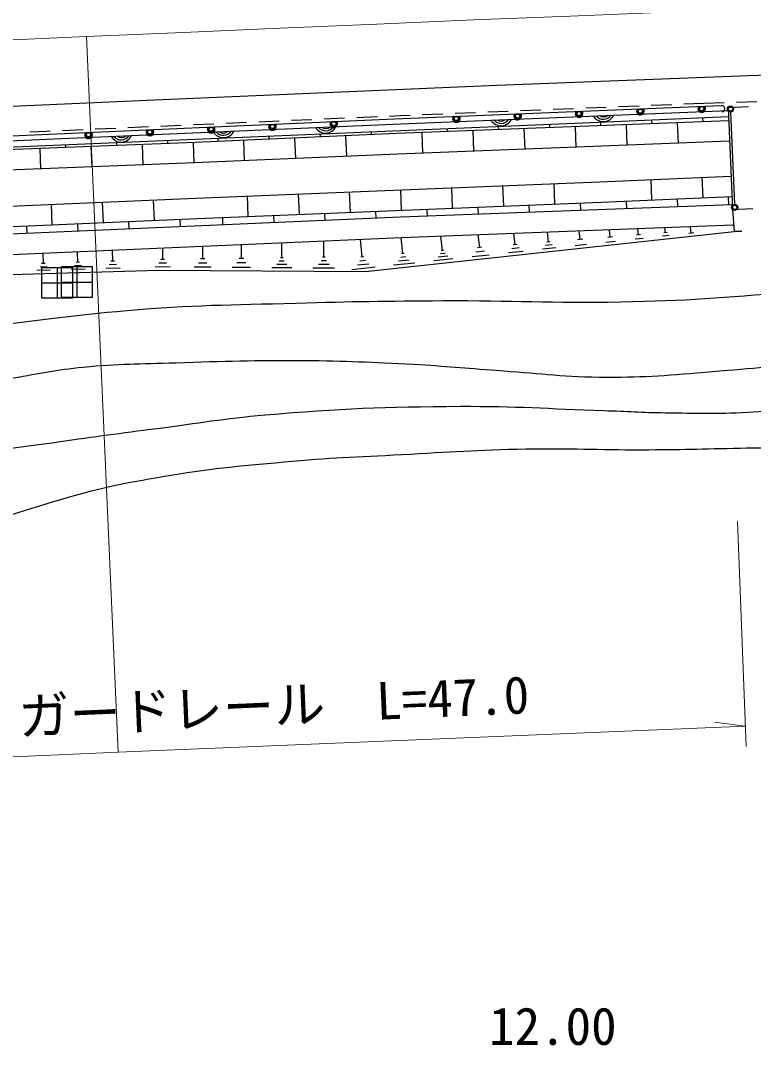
# Model space of a CAD drawing. Units: millimetres, scale not verified. Extents: x 40000 to 680000, y 20000 to 380000.
# Drawn here: x 244481 to 280308, y 247020 to 297108 of the extents above; entities that cross this region are included whole.
import ezdxf
from ezdxf.enums import TextEntityAlignment as Align

# ---------------------------------------------------------------- set-up
doc = ezdxf.new("R2010")
doc.units = ezdxf.units.MM
doc.header["$LTSCALE"] = 1000
doc.linetypes.add('CHAIN', pattern=[18.5, 12, -1.5, 3.5, -1.5])
for name, color, linetype, lineweight in [('M-BGD', 7, 'Continuous', 25), ('M-BMK', 2, 'CHAIN', 13), ('M-STR-HTXT', 7, 'Continuous', 13), ('M-STR-STR1', 1, 'Continuous', 25), ('M-STR-STRC', 7, 'Continuous', 25)]:
    doc.layers.add(name, color=color, linetype=linetype, lineweight=lineweight)
doc.styles.add('ＭＳ ゴシック', font='')
doc.styles.get('ＭＳ ゴシック').set_extended_font_data('MS Gothic')

msp = doc.modelspace()

# ---------------------------------------------------------------- linework, layer by layer
at = {"layer": 'M-BGD'}
for p, q in [((276910, 293029), (277880, 293069)), ((277880, 293069), (278879, 293103)), ((279479, 293123), (280478, 293156)), ((264121, 292508), (265120, 292549)), ((265720, 292573), (266719, 292614)), ((267318, 292638), (268318, 292679)), ((268917, 292703), (269916, 292744)), ((270516, 292769), (271515, 292809)), ((272114, 292834), (273114, 292875)), ((273713, 292899), (274712, 292940)), ((275312, 292964), (276311, 293005)), ((277893, 292669), (279072, 292709)), ((252932, 292018), (253931, 292062)), ((254530, 292089), (255529, 292133)), ((256129, 292159), (257128, 292203)), ((257727, 292230), (258726, 292274)), ((259326, 292300), (260325, 292344)), ((260924, 292371), (261923, 292415)), ((262522, 292441), (263046, 292464)), ((279090, 292211), (262864, 291580)), ((263046, 292464), (263522, 292484)), ((270353, 291872), (270346, 292038)), ((272851, 291969), (272844, 292143)), ((274139, 291018), (274100, 292017)), ((275349, 292066), (275342, 292250)), ((276637, 291115), (276598, 292114)), ((277847, 292163), (277839, 292357)), ((279081, 292410), (279085, 292410)), ((244940, 291665), (245736, 291701)), ((245736, 291701), (245939, 291710)), ((246538, 291737), (247537, 291781)), ((248136, 291807), (249135, 291851)), ((249735, 291878), (250734, 291922)), ((251333, 291948), (252332, 291992)), ((262864, 291580), (253013, 291149)), ((259138, 291417), (259132, 291567)), ((261636, 291527), (261630, 291672)), ((264146, 290630), (264107, 291629)), ((265356, 291677), (265351, 291828)), ((266644, 290727), (266605, 291726)), ((267854, 291774), (267848, 291933)), ((269142, 290824), (269104, 291823)), ((271641, 290921), (271602, 291920)), ((253013, 291148), (236000, 290489)), ((246691, 290903), (246685, 291041)), ((249189, 291000), (249183, 291147)), ((250477, 290049), (250438, 291048)), ((251687, 291097), (251681, 291253)), ((252975, 290146), (252936, 291145)), ((254143, 291198), (254136, 291357)), ((255436, 290254), (255392, 291253)), ((256641, 291308), (256634, 291462)), ((257933, 290363), (257890, 291362)), ((260431, 290473), (260387, 291472)), ((245480, 289855), (245442, 290855)), ((247978, 289952), (247940, 290952)), ((268045, 289038), (268085, 288038)), ((270543, 289139), (270583, 288140)), ((275284, 289338), (275328, 288339)), ((277782, 289447), (277825, 288448)), ((255555, 288532), (255596, 287532)), ((258053, 288633), (258094, 287634)), ((260551, 288734), (260591, 287735)), ((263049, 288835), (263089, 287836)), ((265547, 288936), (265587, 287937)), ((272876, 288233), (279240, 288510)), ((245975, 288126), (246017, 287127)), ((248472, 288233), (248515, 287234)), ((250970, 288341), (251013, 287342)), ((253125, 287432), (272876, 288233)), ((269334, 288089), (269349, 287728)), ((271832, 288190), (271847, 287822)), ((274079, 288285), (274095, 287906)), ((276576, 288394), (276594, 288000)), ((279074, 288502), (279092, 288094)), ((279254, 288100), (279265, 288101)), ((256845, 287583), (256859, 287222)), ((259343, 287684), (259357, 287330)), ((261840, 287785), (261855, 287439)), ((264338, 287887), (264352, 287540)), ((266836, 287988), (266851, 287634)), ((279275, 287868), (279368, 286790)), ((235918, 286693), (253125, 287432)), ((244769, 287073), (244785, 286697)), ((247266, 287181), (247282, 286806)), ((249764, 287288), (249780, 286914)), ((252262, 287395), (252278, 287023)), ((254347, 287482), (254362, 287113)), ((277265, 286714), (277231, 287023)), ((279297, 287101), (279341, 287103)), ((261340, 284845), (279368, 286790)), ((265101, 285870), (265026, 286565)), ((266925, 286015), (266858, 286633)), ((268652, 286153), (268593, 286699)), ((270287, 286283), (270236, 286760)), ((271836, 286407), (271791, 286819)), ((273419, 286536), (273185, 286511)), ((273302, 286523), (273265, 286874)), ((274789, 286644), (274594, 286623)), ((274691, 286634), (274660, 286927)), ((276182, 286597), (275865, 286563)), ((276085, 286747), (275927, 286730)), ((276006, 286739), (275981, 286976)), ((277388, 286728), (277141, 286701)), ((279743, 286803), (279368, 286790)), ((253388, 285458), (253392, 286070)), ((255281, 285483), (255285, 286153)), ((257253, 285509), (257258, 286238)), ((259308, 285537), (259313, 286328)), ((261188, 285554), (261096, 286405)), ((263175, 285717), (263092, 286492)), ((267028, 286027), (266822, 286004)), ((268743, 286163), (268561, 286143)), ((270463, 286141), (270145, 286107)), ((270367, 286292), (270208, 286275)), ((272140, 286161), (271591, 286102)), ((271973, 286421), (271698, 286392)), ((273562, 286315), (273094, 286264)), ((274907, 286460), (274517, 286418)), ((245599, 285230), (245584, 285731)), ((247285, 285290), (247270, 285804)), ((248989, 285350), (248973, 285878)), ((251435, 285432), (251438, 285985)), ((257314, 285509), (257192, 285510)), ((259374, 285536), (259242, 285537)), ((261258, 285561), (261117, 285546)), ((263323, 285558), (263065, 285531)), ((263240, 285724), (263111, 285710)), ((265366, 285587), (264903, 285537)), ((265234, 285728), (265002, 285703)), ((265159, 285876), (265043, 285864)), ((267381, 285648), (266557, 285559)), ((267153, 285832), (266741, 285787)), ((269055, 285828), (268327, 285750)), ((268853, 285991), (268490, 285951)), ((270640, 285999), (270003, 285931)), ((245772, 285068), (245437, 285058)), ((245683, 285232), (245516, 285227)), ((245520, 283539), (245520, 285039)), ((245520, 285039), (247020, 285039)), ((246270, 285039), (246270, 283539)), ((246487, 283579), (246487, 285079)), ((246487, 285079), (247987, 285079)), ((247020, 285039), (247020, 283539)), ((247462, 285123), (247119, 285113)), ((247371, 285292), (247199, 285287)), ((247237, 285079), (247237, 283579)), ((247987, 285079), (247987, 283579)), ((249352, 285008), (248647, 284987)), ((249171, 285179), (248818, 285168)), ((249077, 285353), (248901, 285347)), ((251801, 285061), (251063, 285066)), ((251618, 285246), (251249, 285249)), ((251527, 285431), (251342, 285433)), ((253793, 285047), (252977, 285052)), ((253591, 285252), (253182, 285255)), ((253490, 285457), (253286, 285459)), ((255724, 285034), (254831, 285040)), ((255502, 285258), (255056, 285261)), ((255392, 285482), (255169, 285484)), ((257736, 285020), (256764, 285027)), ((257494, 285184), (257008, 285187)), ((257373, 285346), (257130, 285348)), ((259832, 285006), (258777, 285013)), ((259569, 285183), (259042, 285187)), ((259439, 285360), (259175, 285362)), ((261816, 285047), (260681, 284925)), ((261512, 285206), (260945, 285145)), ((261350, 285380), (261066, 285349)), ((263748, 285256), (262715, 285144)), ((263471, 285400), (262954, 285344)), ((265614, 285457), (264688, 285357)), ((245944, 284906), (245275, 284886)), ((247639, 284957), (246952, 284936)), ((245520, 284289), (247020, 284289)), ((246487, 284329), (247987, 284329)), ((247020, 283539), (245520, 283539)), ((247987, 283579), (246487, 283579))]:
    msp.add_line(p, q, dxfattribs=at)
for points in [[(217781, 290093), (231751, 290670), (245754, 291302), (263063, 292065), (277896, 292669)], [(210438, 289459), (231853, 290409), (253019, 291310), (272736, 292138), (279081, 292410)], [(279135, 291212), (262929, 290582), (252975, 290146), (235976, 289487), (233013, 289675), (231825, 289626)], [(231927, 287907), (232875, 287911), (235984, 287697), (253057, 288430), (272786, 289230), (279206, 289509)], [(279254, 288100), (263062, 287491), (242865, 286614), (235894, 286323), (232939, 286882), (232082, 286931), (213037, 286024), (210594, 285942)], [(279292, 287101), (263103, 286492), (242908, 285615), (235821, 285320), (232817, 285888), (232078, 285930), (213077, 285024), (208617, 284875)], [(210613, 284930), (212680, 283967), (232437, 284334), (236774, 284480), (251228, 284914), (261340, 284845)]]:
    msp.add_lwpolyline(points, dxfattribs=at)
for centre, radius, start, end in [((267971, 292531), 567, 210.4069, 334.2619), ((267971, 292531), 453, 218.3663, 326.3025), ((267971, 292531), 340, 233.9916, 310.6771), ((272967, 292735), 567, 210.4069, 334.2619), ((272967, 292735), 453, 218.3663, 326.3025), ((272967, 292735), 340, 233.9916, 310.6771), ((254397, 291950), 567, 210.5958, 334.4508), ((254397, 291950), 453, 218.5552, 326.4914), ((254397, 291950), 340, 234.1805, 310.866), ((259392, 292170), 567, 210.5958, 334.4508), ((259392, 292170), 453, 218.5552, 326.4914), ((259392, 292170), 340, 234.1805, 310.866), ((249402, 291729), 567, 210.5958, 334.4508), ((249402, 291729), 453, 218.5552, 326.4914), ((249402, 291729), 340, 234.1805, 310.866)]:
    msp.add_arc(centre, radius, start, end, dxfattribs=at)
for points, knots in [([(286015, 285483), (285330, 284765), (284992, 284381), (284126, 284061), (283353, 283776), (282851, 283893), (282029, 283822), (278831, 283544), (277033, 283404), (273823, 283343), (270431, 283277), (268530, 283422), (265137, 283403), (262329, 283387), (260755, 283364), (257948, 283283), (254718, 283189), (252902, 283204), (249682, 282923), (244440, 282467), (241543, 281823), (236301, 281362), (234668, 281219), (233747, 281178), (232108, 281182), (229927, 281188), (228715, 281437), (226537, 281542), (223590, 281684), (221937, 281876), (218989, 281781), (216759, 281710), (215496, 281684), (213298, 281302), (211011, 280904), (209805, 280345), (207547, 279805), (204892, 279169), (203273, 279273), (200718, 278307), (198091, 277314), (196717, 276475), (194361, 274945), (192872, 273978), (192083, 273353), (190767, 272159), (189350, 270875), (188894, 270310), (187442, 268565)], [0, 0, 0, 0, 1, 1, 1, 2, 2, 2, 3, 3, 3, 4, 4, 4, 5, 5, 5, 6, 6, 6, 7, 7, 7, 8, 8, 8, 9, 9, 9, 10, 10, 10, 11, 11, 11, 12, 12, 12, 13, 13, 13, 14, 14, 14, 15, 15, 15, 16, 16, 16, 16]), ([(201408, 272788), (202553, 273427), (202890, 273587), (203857, 274066), (206091, 275172), (207395, 275698), (209749, 276517), (211690, 277193), (212849, 277353), (214870, 277730), (217374, 278197), (218796, 278416), (221340, 278539), (223551, 278645), (224789, 278371), (227001, 278269), (229547, 278152), (230972, 277912), (233520, 277975), (234427, 277997), (234937, 278018), (235836, 278134), (237685, 278373), (238717, 278548), (240549, 278893), (241954, 279158), (242726, 279382), (244133, 279639), (245458, 279880), (246200, 280041), (247541, 280171), (249302, 280342), (250298, 280328), (252067, 280384), (254511, 280462), (255881, 280514), (258327, 280494), (260429, 280476), (261606, 280419), (263705, 280307), (265287, 280223), (266170, 280123), (267751, 280015), (269711, 279880), (270806, 279713), (272770, 279685), (274784, 279657), (275914, 279758), (277922, 279925), (280018, 280098), (281200, 280170), (283273, 280524), (284627, 280755), (285437, 280759), (286707, 281283), (288306, 281941), (288886, 282598), (290251, 283933)], [0, 0, 0, 0, 1, 1, 1, 2, 2, 2, 3, 3, 3, 4, 4, 4, 5, 5, 5, 6, 6, 6, 7, 7, 7, 8, 8, 8, 9, 9, 9, 10, 10, 10, 11, 11, 11, 12, 12, 12, 13, 13, 13, 14, 14, 14, 15, 15, 15, 16, 16, 16, 17, 17, 17, 18, 18, 18, 19, 19, 19, 19]), ([(292280, 283267), (291605, 282103), (291318, 281594), (290403, 280802), (289516, 280033), (288883, 279750), (287794, 279311), (286343, 278726), (285446, 278631), (283907, 278352), (282405, 278081), (281543, 278043), (280020, 277953), (278452, 277860), (277570, 277911), (276000, 277926), (274824, 277938), (274166, 277995), (272991, 278033), (270250, 278122), (268715, 278254), (265972, 278238), (262248, 278217), (260157, 278142), (256447, 277819), (254380, 277639), (253234, 277426), (251176, 277160), (249279, 276915), (248215, 276782), (246323, 276501), (244729, 276264), (243813, 276237), (242250, 275842), (240657, 275440), (239817, 275033), (238237, 274584), (237379, 274341), (236902, 274175), (236020, 274045), (234352, 273799), (233393, 273852), (231707, 273865), (229388, 273884), (228093, 274050), (225777, 274165), (224026, 274252), (223047, 274363), (221294, 274385), (219228, 274410), (218061, 274483), (216006, 274275), (213773, 274049), (212511, 273875), (210345, 273286), (208845, 272879), (208082, 272412), (206652, 271803), (205817, 271447), (205547, 271331), (204523, 270871)], [0, 0, 0, 0, 1, 1, 1, 2, 2, 2, 3, 3, 3, 4, 4, 4, 5, 5, 5, 6, 6, 6, 7, 7, 7, 8, 8, 8, 9, 9, 9, 10, 10, 10, 11, 11, 11, 12, 12, 12, 13, 13, 13, 14, 14, 14, 15, 15, 15, 16, 16, 16, 17, 17, 17, 18, 18, 18, 19, 19, 19, 20, 20, 20, 20]), ([(294694, 283081), (294121, 282118), (293940, 281801), (293337, 281070), (292782, 280398), (292427, 280056), (291779, 279473), (291021, 278790), (290637, 278327), (289742, 277835), (288480, 277142), (287624, 277072), (286228, 276717), (285249, 276468), (284678, 276414), (283672, 276318), (282119, 276169), (281239, 276233), (279679, 276198), (277791, 276156), (276734, 276125), (274847, 276118), (272631, 276110), (271390, 276198), (269176, 276158), (266807, 276115), (265482, 276012), (263115, 275884), (260868, 275762), (259605, 275735), (257365, 275524), (255034, 275305), (253721, 275205), (251414, 274805), (249557, 274484), (248510, 274298), (246702, 273767), (244629, 273158), (243458, 272817), (241470, 271970), (240283, 271464), (239865, 271279), (238475, 270572)], [0, 0, 0, 0, 1, 1, 1, 2, 2, 2, 3, 3, 3, 4, 4, 4, 5, 5, 5, 6, 6, 6, 7, 7, 7, 8, 8, 8, 9, 9, 9, 10, 10, 10, 11, 11, 11, 12, 12, 12, 13, 13, 13, 14, 14, 14, 14])]:
    msp.add_open_spline(points, degree=3, knots=knots, dxfattribs=at)
at = {"layer": 'M-BMK'}
msp.add_line((247712, 296318), (88065, 289277), dxfattribs=at)
msp.add_lwpolyline([(247712, 296318), (252440, 296526), (257169, 296733), (261897, 296936), (266626, 297134), (271355, 297325), (276084, 297508), (280814, 297681), (285544, 297842), (290274, 297989), (295005, 298121), (299737, 298236), (304468, 298332), (309201, 298408), (313933, 298462), (318666, 298493), (323399, 298497), (328132, 298475), (332864, 298424), (336958, 298355)], dxfattribs=at)
at = {"layer": 'M-STR-HTXT'}
for p, q in [((247712, 296318), (249254, 261352)), ((279531, 272624), (279954, 261632)), ((249254, 261352), (279916, 262631)), ((279916, 262631), (278407, 262819)), ((249254, 261352), (234106, 260684))]:
    msp.add_line(p, q, dxfattribs=at)
at = {"layer": 'M-STR-STR1'}
for p, q in [((279066, 292862), (280065, 292901)), ((279066, 292862), (279275, 287868)), ((279275, 287868), (280273, 287919))]:
    msp.add_line(p, q, dxfattribs=at)
at = {"layer": 'M-STR-STRC'}
msp.add_line((279190, 292630), (279381, 288127), dxfattribs=at)
for points in [[(337071, 295127), (328678, 295245), (318458, 295265), (308352, 295171), (298446, 294967), (288353, 294680), (280058, 294402)], [(280058, 294402), (267760, 293929), (250655, 293203), (230509, 292308), (216746, 291734)], [(232771, 290964), (244782, 291503), (262763, 292307), (278750, 292952)]]:
    msp.add_lwpolyline(points, dxfattribs=at)
for centre, radius in [((268786, 292438), 100), ((271784, 292559), 100), ((274781, 292680), 100), ((277779, 292801), 100), ((279183, 292779), 150), ((279183, 292779), 120), ((279183, 292779), 100), ((256797, 291928), 112), ((256797, 291928), 100), ((259794, 292062), 112), ((259794, 292062), 100), ((265788, 292317), 100), ((247806, 291525), 112), ((247806, 291525), 100), ((250803, 291660), 112), ((250803, 291660), 100), ((253800, 291794), 112), ((253800, 291794), 100), ((279388, 287977), 150), ((279388, 287977), 120), ((279388, 287977), 100)]:
    msp.add_circle(centre, radius, dxfattribs=at)
for centre, radius, start, end in [((268786, 292438), 188, 145.4419, 39.1816), ((268786, 292438), 150, 133.7214, 50.9021), ((268786, 292438), 112, 92.3118, 92.3117), ((271784, 292559), 188, 145.4419, 39.1816), ((271784, 292559), 150, 133.7214, 50.9021), ((271784, 292559), 112, 92.3118, 92.3117), ((274781, 292680), 188, 145.4419, 39.1816), ((274781, 292680), 150, 133.7214, 50.9021), ((274781, 292680), 112, 92.3118, 92.3117), ((277779, 292801), 188, 145.4419, 39.1816), ((277779, 292801), 150, 133.7214, 50.9021), ((277779, 292801), 112, 92.3118, 92.3117), ((278756, 292803), 150, 272.3118, 92.3118), ((256797, 291928), 188, 145.6909, 39.4307), ((256797, 291928), 150, 133.9704, 51.1512), ((259794, 292062), 188, 145.6909, 39.4307), ((259794, 292062), 150, 133.9704, 51.1512), ((265788, 292317), 188, 145.4419, 39.1816), ((265788, 292317), 150, 133.7214, 50.9021), ((265788, 292317), 112, 92.3118, 92.3117), ((247806, 291525), 188, 145.6909, 39.4307), ((247806, 291525), 150, 133.9704, 51.1512), ((250803, 291660), 188, 145.6909, 39.4307), ((250803, 291660), 150, 133.9704, 51.1512), ((253800, 291794), 188, 145.6909, 39.4307), ((253800, 291794), 150, 133.9704, 51.1512)]:
    msp.add_arc(centre, radius, start, end, dxfattribs=at)

# ---------------------------------------------------------------- texts
at = {"layer": 'M-STR-HTXT', "style": 'ＭＳ ゴシック'}
msp.add_text('ガードレール\u3000L=47.0', height=1833, rotation=2.461, dxfattribs=at).set_placement((256923, 262172), align=Align.BOTTOM_CENTER)
msp.add_text('12.00', height=1833, dxfattribs=at).set_placement((270500, 246500), align=Align.BOTTOM_CENTER)

doc.saveas('drawing.dxf')
